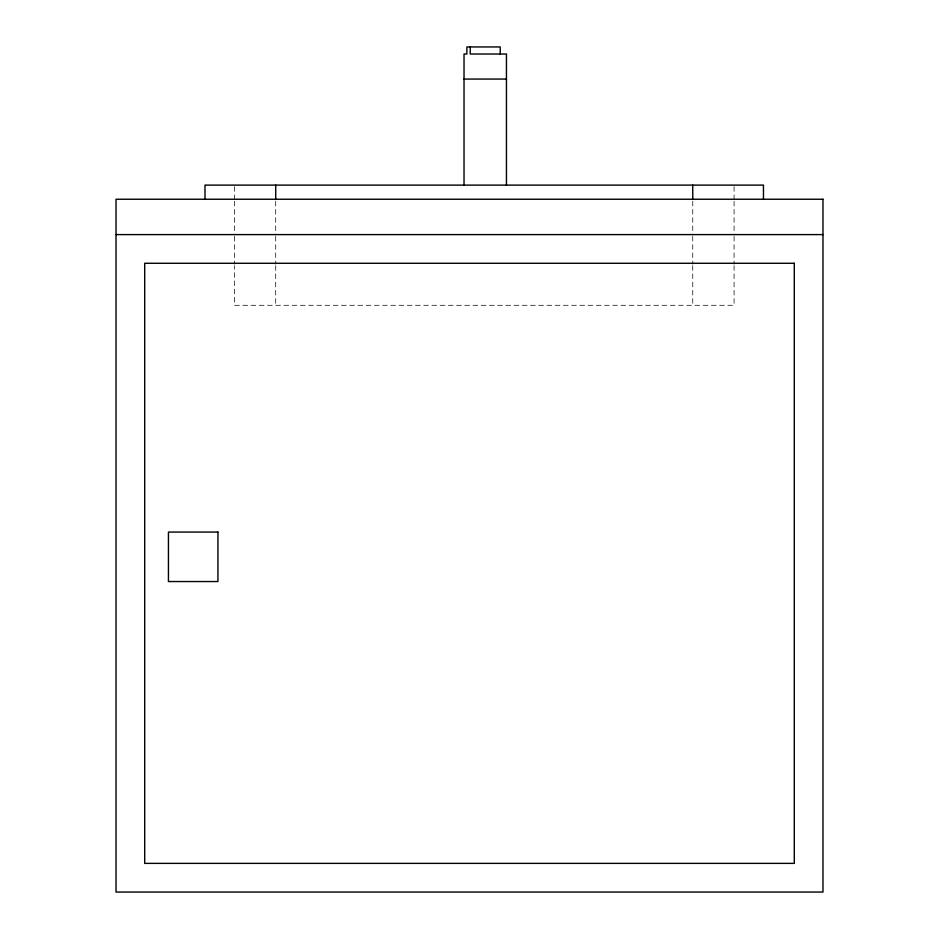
<?xml version="1.0" encoding="UTF-8"?>
<svg xmlns="http://www.w3.org/2000/svg" width="939" height="939" viewBox="0 0 939 939"><rect width="100%" height="100%" fill="white"/><g stroke="black" fill="none" stroke-linecap="round" stroke-linejoin="round"><path stroke-width="0.7" stroke-dasharray="4.7 3.52" d="M734.075 186.579L734.075 199.761M734.075 201.228L734.075 234.938M734.075 236.405L734.075 264.258M734.075 265.714L734.075 305.292L234.374 305.292L234.374 265.714M692.736 201.228L692.736 234.938M692.736 236.405L692.736 264.258M692.736 265.714L692.736 305.292M275.714 201.228L275.714 234.938M275.714 236.405L275.714 264.258M275.714 265.714L275.714 305.292M234.374 186.579L234.374 199.761M234.374 201.228L234.374 234.938M234.374 236.405L234.374 264.258"/><path stroke-width="1.41" d="M464.03 79.064L506.45 79.064M116.025 234.597L822.975 234.597M763.466 199.244L763.466 185.112L204.984 185.112L204.984 199.244M692.736 185.112L692.736 199.244M506.45 185.112L506.45 54.016L470.239 54.016L470.239 46.95M500.229 54.016L500.229 46.95L466.871 46.95L466.871 54.016L464.03 54.016L464.03 185.112M275.714 185.112L275.714 199.244M822.975 199.244L116.025 199.244L116.025 892.05L822.975 892.05L822.975 199.244M794.288 263.272L144.712 263.272L144.712 863.375L794.288 863.375L794.288 263.272M217.93 532.061L168.445 532.061L168.445 581.546L217.93 581.546L217.93 532.061"/></g></svg>
